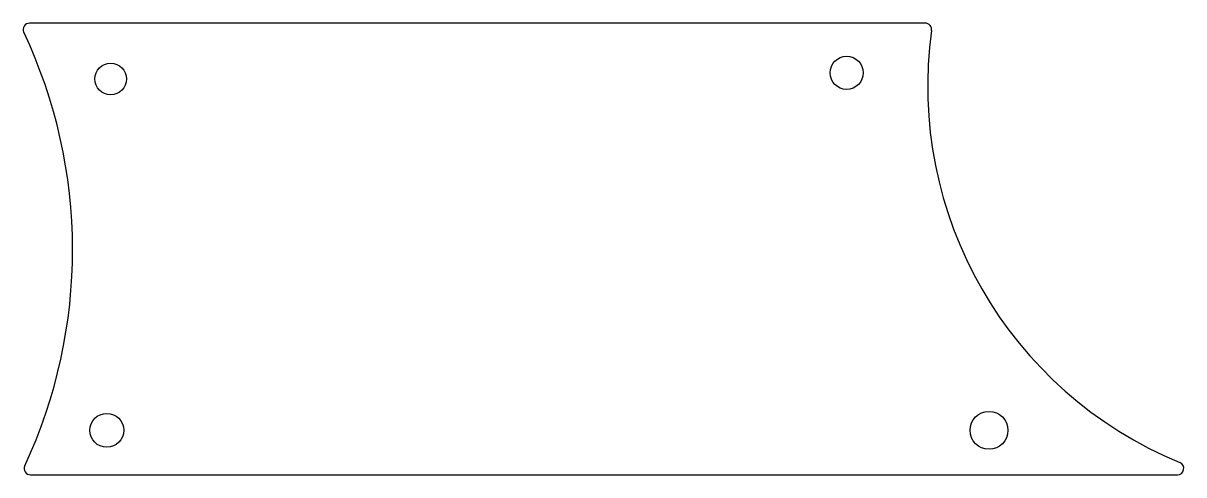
# Model space of a CAD drawing. Header units: millimetres. Extents: x 0 to 182, y 0 to 71.
import ezdxf

# ---------------------------------------------------------------- set-up
doc = ezdxf.new("R2010")
doc.units = ezdxf.units.MM

msp = doc.modelspace()

# ---------------------------------------------------------------- linework, layer by layer
at = {"color": 7, "linetype": 'Continuous'}
for p, q in [((141.31, 70.63), (1.42, 70.63)), ((1.58, 0), (180.7, 0))]:
    msp.add_line(p, q, dxfattribs=at)
for centre, radius in [((129.04, 62.86), 2.59), ((14.09, 61.9), 2.47), ((13.48, 6.96), 2.65), ((151.28, 6.96), 2.96)]:
    msp.add_circle(centre, radius, dxfattribs=at)
for centre, radius, start, end in [((1.42, 69.63), 1, 90, 205.2007), ((-71.87, 35.14), 80, 335.0717, 25.2007), ((141.31, 69.63), 1, 352.0919, 90), ((205.3, 60.74), 63.6, 172.0919, 247.6218), ((180.7, 1), 1, 270, 67.6218), ((1.58, 1), 1, 155.0717, 270)]:
    msp.add_arc(centre, radius, start, end, dxfattribs=at)

doc.saveas('drawing.dxf')
